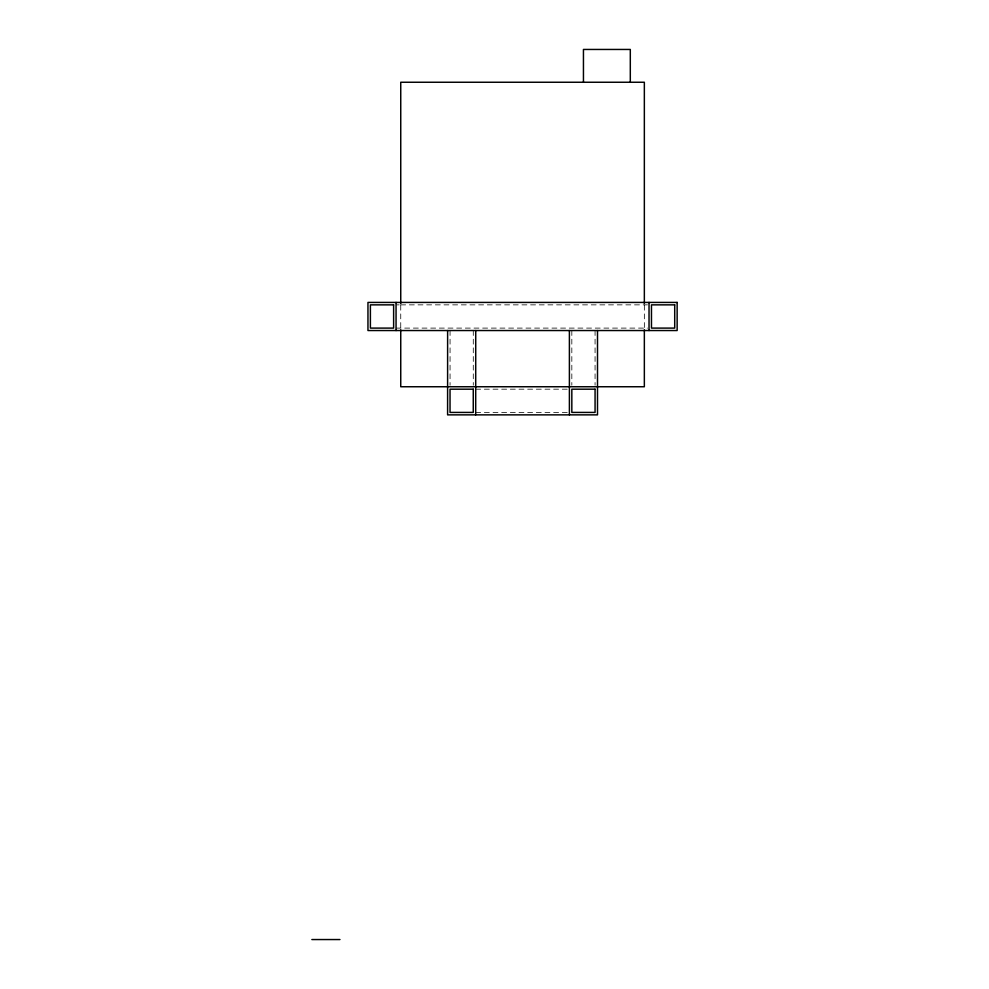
<?xml version="1.0" encoding="UTF-8"?>
<svg xmlns="http://www.w3.org/2000/svg" width="989" height="989" viewBox="0 0 989 989"><rect width="100%" height="100%" fill="white"/><g stroke="black" fill="none" stroke-linecap="round" stroke-linejoin="round"><path stroke-width="0.74" stroke-dasharray="4.95 3.71" d="M396.057 304.859L399.148 304.859M400.693 304.859L647.498 304.859M396.057 328.101L647.498 328.101M475.697 389.184L567.859 389.184M475.697 412.425L567.859 412.425M644.346 305.242L644.346 328.311M595.069 330.536L595.069 385.228M571.827 330.536L571.827 385.228M473.286 330.536L473.286 385.228M450.057 330.536L450.057 385.228M400.743 305.242L400.743 328.311"/><path stroke-width="1.48" d="M311.856 939.55L339.969 939.55M649.031 302.424L649.031 330.536M644.346 303.71L644.346 82.248L400.743 82.248L400.743 303.71M644.346 329.844L644.346 386.748L400.743 386.748L400.743 329.844M630.302 82.248L630.302 49.45L583.448 49.45L583.448 82.248M597.504 330.536L597.504 414.861L447.597 414.861L447.621 330.536M569.392 330.536L569.392 414.861M475.734 330.536L475.697 414.861M396.057 302.424L396.057 330.536M677.144 302.424L367.957 302.424L367.957 330.536L677.144 330.536L677.144 302.424M393.622 304.859L370.393 304.859L370.393 328.101L393.622 328.101L393.622 304.859M674.708 304.859L651.467 304.859L651.467 328.101L674.708 328.101L674.708 304.859M473.261 389.184L450.032 389.184L450.032 412.425L473.261 412.425L473.261 389.184M595.069 389.184L571.827 389.184L571.827 412.425L595.069 412.425L595.069 389.184"/></g></svg>
